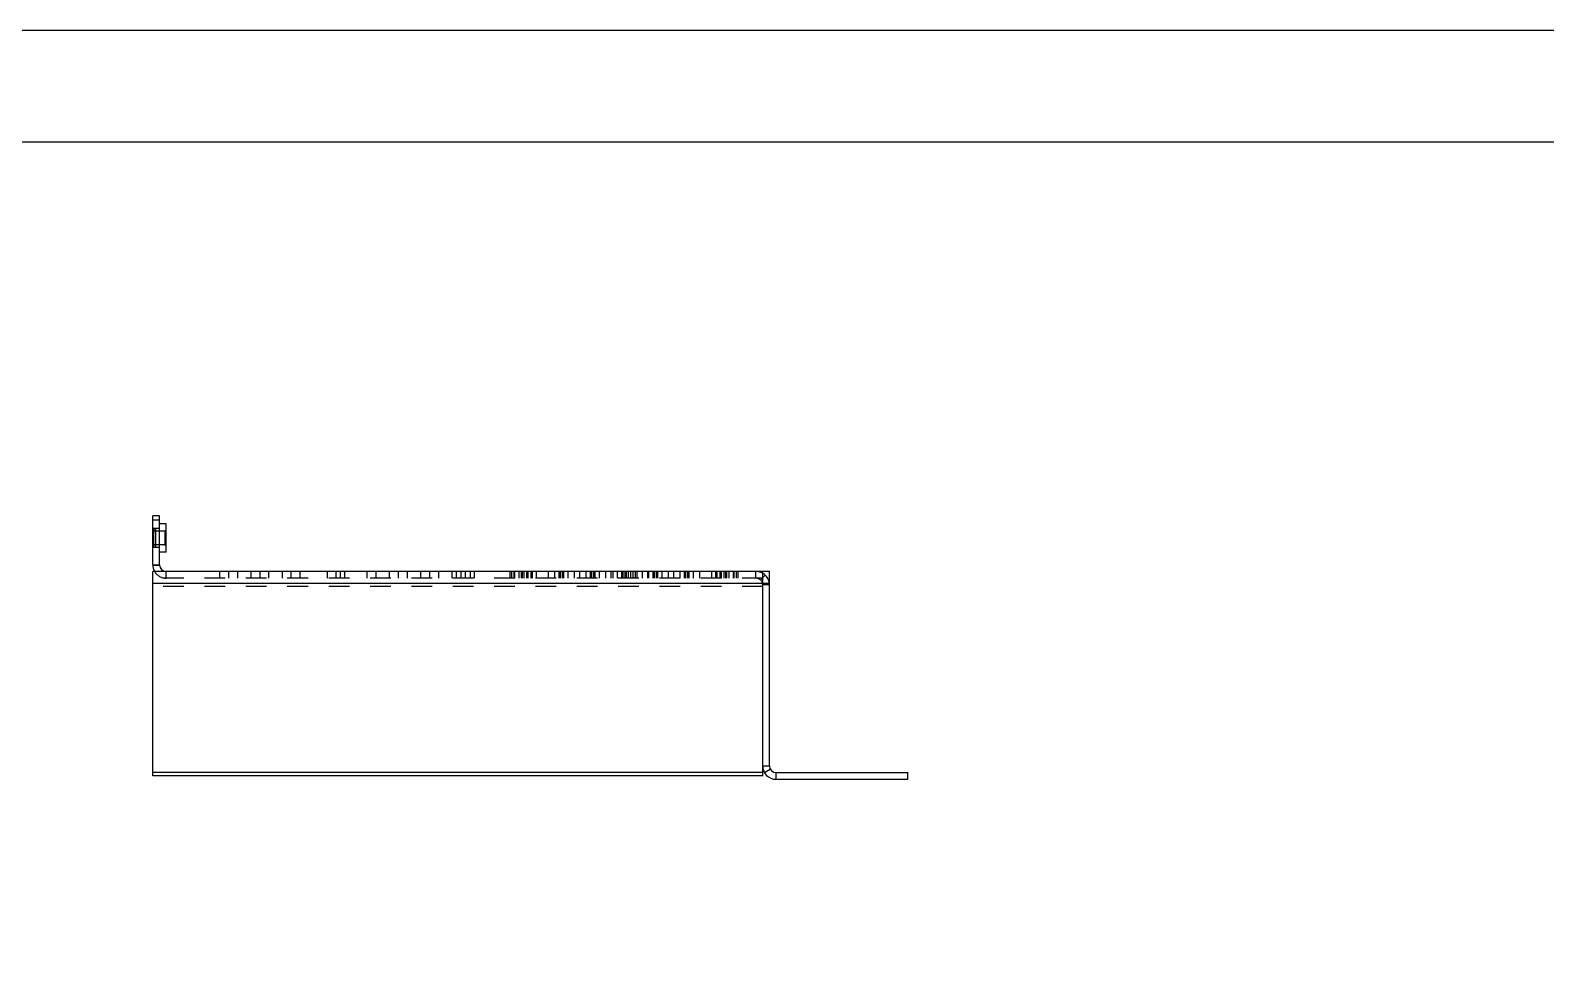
# Model space of a CAD drawing. Header units: millimetres. Extents: x -177 to 18421, y -5017 to 3255.
# Drawn here: x 9620.8 to 9960, y 1745 to 1953 of the extents above; entities that cross this region are included whole.
import ezdxf

# ---------------------------------------------------------------- set-up
doc = ezdxf.new("R2010")
doc.units = ezdxf.units.MM
doc.header["$LTSCALE"] = 46.255
doc.linetypes.add('HIDDEN', pattern=[0.2, 0.1, -0.1])
doc.layers.get('0').update_dxf_attribs({"linetype": 'CONTINUOUS'})
doc.layers.add('02___PRT_ALL_AXES', color=7, linetype='CONTINUOUS')
doc.layers.add('DEFAULT_2', color=8, linetype='HIDDEN')

msp = doc.modelspace()

# ---------------------------------------------------------------- linework, layer by layer
at = {"color": 7, "linetype": 'Continuous'}
for p, q in [((9342.826, 1952.998), (10531.826, 1952.998)), ((9649.756, 1844.363), (9648.256, 1844.363)), ((9649.756, 1843.363), (9648.256, 1843.363)), ((9649.756, 1833.363), (9649.756, 1844.363)), ((9648.256, 1833.363), (9649.756, 1833.363)), ((9786.256, 1831.863), (9648.256, 1831.863)), ((9648.256, 1786.113), (9648.256, 1831.863)), ((9648.261, 1833.191), (9649.758, 1833.277)), ((9786.256, 1788.363), (9786.256, 1831.863)), ((9648.256, 1829.263), (9786.256, 1829.263)), ((9784.756, 1788.363), (9786.256, 1788.363)), ((9784.756, 1786.113), (9784.756, 1788.363)), ((9785.157, 1786.863), (9786.457, 1787.613)), ((9784.756, 1786.863), (9648.256, 1786.863)), ((9787.756, 1786.863), (9817.256, 1786.863)), ((9787.756, 1785.363), (9787.756, 1786.863)), ((9817.256, 1785.363), (9817.256, 1786.863))]:
    msp.add_line(p, q, dxfattribs=at)
at = {"color": 3, "linetype": 'Continuous'}
for p, q in [((9648.256, 1833.363), (9648.256, 1844.363)), ((9784.756, 1788.363), (9784.756, 1831.863)), ((9784.756, 1786.113), (9648.256, 1786.113)), ((9787.756, 1785.363), (9817.256, 1785.363))]:
    msp.add_line(p, q, dxfattribs=at)
at = {"color": 7, "linetype": 'Continuous'}
msp.add_lwpolyline([(9367.826, 1136.998), (10506.826, 1136.998), (10506.826, 1927.998), (9367.826, 1927.998)], close=True, dxfattribs=at)
at = {"color": 3, "linetype": 'Continuous'}
for centre, end in [((9651.256, 1833.363), 210.24542), ((9787.756, 1788.363), 270)]:
    msp.add_arc(centre, 3, 180, end, dxfattribs=at)
at = {"color": 7, "linetype": 'Continuous'}
for centre in [(9651.256, 1833.363), (9787.756, 1788.363)]:
    msp.add_arc(centre, 1.5, 180, 270, dxfattribs=at)
at = {"layer": '02___PRT_ALL_AXES', "color": 7, "linetype": 'Continuous'}
for p, q in [((9651.256, 1842.538), (9649.756, 1842.538)), ((9651.256, 1836.188), (9651.256, 1842.538)), ((9651.256, 1836.188), (9649.756, 1836.188))]:
    msp.add_line(p, q, dxfattribs=at)
at = {"layer": '02___PRT_ALL_AXES', "color": 8, "linetype": 'HIDDEN'}
for p, q in [((9649.756, 1836.188), (9649.756, 1842.538)), ((9649.756, 1841.463), (9648.256, 1841.463)), ((9648.256, 1841.463), (9648.256, 1837.263)), ((9648.516, 1841.473), (9648.386, 1841.473)), ((9648.386, 1837.253), (9648.386, 1841.473)), ((9650.956, 1840.863), (9648.386, 1840.863)), ((9648.516, 1841.473), (9648.906, 1841.273)), ((9648.516, 1837.253), (9648.516, 1841.473)), ((9649.756, 1841.473), (9648.906, 1841.473)), ((9648.906, 1837.253), (9648.906, 1841.473)), ((9649.756, 1837.263), (9648.256, 1837.263)), ((9650.956, 1837.863), (9648.386, 1837.863)), ((9648.516, 1837.253), (9648.386, 1837.253)), ((9648.906, 1837.453), (9648.516, 1837.253)), ((9649.756, 1837.253), (9648.906, 1837.253))]:
    msp.add_line(p, q, dxfattribs=at)
at = {"layer": 'DEFAULT_2', "color": 8, "linetype": 'HIDDEN'}
for p, q in [((9650.956, 1840.863), (9648.386, 1840.863)), ((9650.956, 1840.863), (9651.256, 1841.163)), ((9650.956, 1840.863), (9650.956, 1837.863)), ((9651.256, 1838.696), (9651.206, 1838.696)), ((9651.206, 1838.696), (9651.206, 1836.201)), ((9651.256, 1838.682), (9651.206, 1838.682)), ((9651.256, 1838.676), (9651.206, 1838.676)), ((9651.256, 1838.66), (9651.206, 1838.66)), ((9651.256, 1838.651), (9651.206, 1838.651)), ((9651.256, 1838.617), (9651.206, 1838.617)), ((9651.256, 1838.607), (9651.206, 1838.607)), ((9651.256, 1838.607), (9651.206, 1838.607)), ((9651.256, 1838.591), (9651.206, 1838.591)), ((9651.256, 1838.589), (9651.206, 1838.589)), ((9651.256, 1838.588), (9651.206, 1838.588)), ((9651.256, 1838.57), (9651.206, 1838.57)), ((9651.256, 1838.543), (9651.206, 1838.543)), ((9651.256, 1838.538), (9651.206, 1838.538)), ((9651.256, 1838.536), (9651.206, 1838.536)), ((9651.256, 1838.492), (9651.206, 1838.492)), ((9651.256, 1838.454), (9651.206, 1838.454)), ((9651.256, 1838.431), (9651.206, 1838.431)), ((9651.256, 1838.426), (9651.206, 1838.426)), ((9651.256, 1838.394), (9651.206, 1838.394)), ((9651.256, 1838.391), (9651.206, 1838.391)), ((9651.256, 1838.375), (9651.206, 1838.375)), ((9651.256, 1838.328), (9651.206, 1838.328)), ((9651.256, 1838.313), (9651.206, 1838.313)), ((9651.256, 1838.27), (9651.206, 1838.27)), ((9651.256, 1836.211), (9651.256, 1841.163)), ((9650.956, 1837.863), (9648.386, 1837.863)), ((9650.956, 1837.863), (9651.256, 1837.563)), ((9651.256, 1838.106), (9651.206, 1838.106)), ((9651.256, 1838.013), (9651.206, 1838.013)), ((9651.256, 1837.981), (9651.206, 1837.981)), ((9651.256, 1837.977), (9651.206, 1837.977)), ((9651.256, 1837.929), (9651.206, 1837.929)), ((9651.256, 1837.925), (9651.206, 1837.925)), ((9651.256, 1837.922), (9651.206, 1837.922)), ((9651.256, 1837.907), (9651.206, 1837.907)), ((9651.256, 1837.873), (9651.206, 1837.873)), ((9651.256, 1837.857), (9651.206, 1837.857)), ((9651.256, 1837.855), (9651.206, 1837.855)), ((9651.256, 1837.84), (9651.206, 1837.84)), ((9651.256, 1837.838), (9651.206, 1837.838)), ((9651.256, 1837.833), (9651.206, 1837.833)), ((9651.256, 1837.828), (9651.206, 1837.828)), ((9651.256, 1837.812), (9651.206, 1837.812)), ((9651.256, 1837.809), (9651.206, 1837.809)), ((9651.256, 1837.782), (9651.206, 1837.782)), ((9651.256, 1837.777), (9651.206, 1837.777)), ((9651.256, 1837.776), (9651.206, 1837.776)), ((9651.256, 1837.773), (9651.206, 1837.773)), ((9651.256, 1837.76), (9651.206, 1837.76)), ((9651.256, 1837.713), (9651.206, 1837.713)), ((9651.256, 1837.712), (9651.206, 1837.712)), ((9651.256, 1837.706), (9651.206, 1837.706)), ((9651.256, 1837.698), (9651.206, 1837.698)), ((9651.256, 1837.658), (9651.206, 1837.658)), ((9651.256, 1837.656), (9651.206, 1837.656)), ((9651.256, 1837.634), (9651.206, 1837.634)), ((9651.256, 1837.629), (9651.206, 1837.629)), ((9651.256, 1837.618), (9651.206, 1837.618)), ((9651.256, 1837.617), (9651.206, 1837.617)), ((9651.256, 1837.608), (9651.206, 1837.608)), ((9651.256, 1837.594), (9651.206, 1837.594)), ((9651.256, 1837.575), (9651.206, 1837.575)), ((9651.256, 1837.573), (9651.206, 1837.573)), ((9651.256, 1837.558), (9651.206, 1837.558)), ((9651.256, 1837.556), (9651.206, 1837.556)), ((9651.256, 1837.553), (9651.206, 1837.553)), ((9651.256, 1837.549), (9651.206, 1837.549)), ((9651.256, 1837.538), (9651.206, 1837.538)), ((9651.256, 1837.516), (9651.206, 1837.516)), ((9651.256, 1837.513), (9651.206, 1837.513)), ((9651.256, 1837.499), (9651.206, 1837.499)), ((9651.256, 1837.48), (9651.206, 1837.48)), ((9651.256, 1837.454), (9651.206, 1837.454)), ((9651.256, 1837.446), (9651.206, 1837.446)), ((9651.256, 1837.416), (9651.206, 1837.416)), ((9651.256, 1837.407), (9651.206, 1837.407)), ((9651.256, 1837.386), (9651.206, 1837.386)), ((9651.256, 1837.384), (9651.206, 1837.384)), ((9651.256, 1837.368), (9651.206, 1837.368)), ((9651.256, 1837.336), (9651.206, 1837.336)), ((9651.256, 1837.329), (9651.206, 1837.329)), ((9651.256, 1837.328), (9651.206, 1837.328)), ((9651.256, 1837.276), (9651.206, 1837.276)), ((9651.256, 1837.262), (9651.206, 1837.262)), ((9651.256, 1837.221), (9651.206, 1837.221)), ((9651.256, 1837.219), (9651.206, 1837.219)), ((9651.256, 1837.212), (9651.206, 1837.212)), ((9651.256, 1837.204), (9651.206, 1837.204)), ((9651.256, 1837.198), (9651.206, 1837.198)), ((9651.256, 1837.197), (9651.206, 1837.197)), ((9651.256, 1837.191), (9651.206, 1837.191)), ((9651.256, 1837.19), (9651.206, 1837.19)), ((9651.256, 1837.187), (9651.206, 1837.187)), ((9651.256, 1837.183), (9651.206, 1837.183)), ((9651.256, 1837.173), (9651.206, 1837.173)), ((9651.256, 1837.171), (9651.206, 1837.171)), ((9651.256, 1837.138), (9651.206, 1837.138)), ((9651.256, 1837.131), (9651.206, 1837.131)), ((9651.256, 1837.123), (9651.206, 1837.123)), ((9651.256, 1837.117), (9651.206, 1837.117)), ((9651.256, 1837.113), (9651.206, 1837.113)), ((9651.256, 1837.11), (9651.206, 1837.11)), ((9651.256, 1837.078), (9651.206, 1837.078)), ((9651.256, 1837.071), (9651.206, 1837.071)), ((9651.256, 1837.061), (9651.206, 1837.061)), ((9651.256, 1837.051), (9651.206, 1837.051)), ((9651.256, 1837.045), (9651.206, 1837.045)), ((9651.256, 1837.033), (9651.206, 1837.033)), ((9651.256, 1837.022), (9651.206, 1837.022)), ((9651.256, 1836.999), (9651.206, 1836.999)), ((9651.256, 1836.989), (9651.206, 1836.989)), ((9651.256, 1836.981), (9651.206, 1836.981)), ((9651.256, 1836.947), (9651.206, 1836.947)), ((9651.256, 1836.934), (9651.206, 1836.934)), ((9651.256, 1836.892), (9651.206, 1836.892)), ((9651.256, 1836.863), (9651.206, 1836.863)), ((9651.256, 1836.83), (9651.206, 1836.83)), ((9651.256, 1836.811), (9651.206, 1836.811)), ((9651.256, 1836.792), (9651.206, 1836.792)), ((9651.256, 1836.782), (9651.206, 1836.782)), ((9651.256, 1836.78), (9651.206, 1836.78)), ((9651.256, 1836.775), (9651.206, 1836.775)), ((9651.256, 1836.774), (9651.206, 1836.774)), ((9651.256, 1836.768), (9651.206, 1836.768)), ((9651.256, 1836.753), (9651.206, 1836.753)), ((9651.256, 1836.732), (9651.206, 1836.732)), ((9651.256, 1836.731), (9651.206, 1836.731)), ((9651.256, 1836.711), (9651.206, 1836.711)), ((9651.256, 1836.705), (9651.206, 1836.705)), ((9651.256, 1836.7), (9651.206, 1836.7)), ((9651.256, 1836.663), (9651.206, 1836.663)), ((9651.256, 1836.655), (9651.206, 1836.655)), ((9651.256, 1836.652), (9651.206, 1836.652)), ((9651.256, 1836.651), (9651.206, 1836.651)), ((9651.256, 1836.647), (9651.206, 1836.647)), ((9651.256, 1836.639), (9651.206, 1836.639)), ((9651.256, 1836.638), (9651.206, 1836.638)), ((9651.256, 1836.601), (9651.206, 1836.601)), ((9651.256, 1836.588), (9651.206, 1836.588)), ((9651.256, 1836.569), (9651.206, 1836.569)), ((9651.256, 1836.54), (9651.206, 1836.54)), ((9651.256, 1836.507), (9651.206, 1836.507)), ((9651.256, 1836.477), (9651.206, 1836.477)), ((9651.256, 1836.475), (9651.206, 1836.475)), ((9651.256, 1836.465), (9651.206, 1836.465)), ((9651.256, 1836.464), (9651.206, 1836.464)), ((9651.256, 1836.457), (9651.206, 1836.457)), ((9651.256, 1836.411), (9651.206, 1836.411)), ((9651.256, 1836.403), (9651.206, 1836.403)), ((9651.256, 1836.376), (9651.206, 1836.376)), ((9651.256, 1836.374), (9651.206, 1836.374)), ((9651.256, 1836.364), (9651.206, 1836.364)), ((9651.256, 1836.343), (9651.206, 1836.343)), ((9651.256, 1836.338), (9651.206, 1836.338)), ((9651.256, 1836.327), (9651.206, 1836.327)), ((9651.256, 1836.286), (9651.206, 1836.286)), ((9651.256, 1836.272), (9651.206, 1836.272)), ((9651.256, 1836.239), (9651.206, 1836.239)), ((9651.256, 1836.215), (9651.206, 1836.215)), ((9651.256, 1836.211), (9651.206, 1836.211)), ((9651.256, 1836.201), (9651.206, 1836.201)), ((9651.256, 1830.363), (9651.256, 1831.863)), ((9663.256, 1830.363), (9663.256, 1831.863)), ((9665.256, 1830.363), (9665.256, 1831.863)), ((9667.256, 1830.363), (9667.256, 1831.863)), ((9670.256, 1830.363), (9670.256, 1831.863)), ((9672.256, 1830.363), (9672.256, 1831.863)), ((9674.256, 1830.363), (9674.256, 1831.863)), ((9677.256, 1830.363), (9677.256, 1831.863)), ((9679.256, 1830.363), (9679.256, 1831.863)), ((9681.256, 1830.363), (9681.256, 1831.863)), ((9687.256, 1831.863), (9687.256, 1830.363)), ((9689.256, 1831.863), (9689.256, 1830.363)), ((9690.256, 1830.363), (9690.256, 1831.863)), ((9691.256, 1830.363), (9691.256, 1831.863)), ((9696.256, 1830.363), (9696.256, 1831.863)), ((9698.256, 1830.363), (9698.256, 1831.863)), ((9701.256, 1830.363), (9701.256, 1831.863)), ((9703.256, 1830.363), (9703.256, 1831.863)), ((9705.256, 1830.363), (9705.256, 1831.863)), ((9708.256, 1830.363), (9708.256, 1831.863)), ((9710.256, 1830.363), (9710.256, 1831.863)), ((9712.256, 1830.363), (9712.256, 1831.863)), ((9715.256, 1830.363), (9715.256, 1831.863)), ((9716.256, 1830.363), (9716.256, 1831.863)), ((9717.256, 1830.363), (9717.256, 1831.863)), ((9718.256, 1830.363), (9718.256, 1831.863)), ((9719.256, 1831.863), (9719.256, 1830.363)), ((9720.256, 1830.363), (9720.256, 1831.863)), ((9728.256, 1830.363), (9728.256, 1831.863)), ((9728.584, 1830.363), (9728.584, 1831.863)), ((9729.17, 1830.363), (9729.17, 1831.863)), ((9729.256, 1830.363), (9729.256, 1831.863)), ((9730.256, 1830.363), (9730.256, 1831.863)), ((9730.27, 1830.363), (9730.27, 1831.863)), ((9730.756, 1830.363), (9730.756, 1831.863)), ((9730.977, 1830.363), (9730.977, 1831.863)), ((9731.341, 1830.363), (9731.341, 1831.863)), ((9731.998, 1830.363), (9731.998, 1831.863)), ((9732.27, 1830.363), (9732.27, 1831.863)), ((9732.977, 1830.363), (9732.977, 1831.863)), ((9733.27, 1830.363), (9733.27, 1831.863)), ((9734.17, 1830.363), (9734.17, 1831.863)), ((9736.856, 1830.363), (9736.856, 1831.863)), ((9738.27, 1830.363), (9738.27, 1831.863)), ((9739.241, 1830.363), (9739.241, 1831.863)), ((9739.27, 1830.363), (9739.27, 1831.863)), ((9739.534, 1830.363), (9739.534, 1831.863)), ((9739.977, 1830.363), (9739.977, 1831.863)), ((9740.241, 1830.363), (9740.241, 1831.863)), ((9740.27, 1830.363), (9740.27, 1831.863)), ((9741.241, 1830.363), (9741.241, 1831.863)), ((9742.655, 1830.363), (9742.655, 1831.863)), ((9743.856, 1830.363), (9743.856, 1831.863)), ((9745.27, 1830.363), (9745.27, 1831.863)), ((9746.241, 1830.363), (9746.241, 1831.863)), ((9746.27, 1830.363), (9746.27, 1831.863)), ((9746.534, 1830.363), (9746.534, 1831.863)), ((9746.977, 1830.363), (9746.977, 1831.863)), ((9747.241, 1830.363), (9747.241, 1831.863)), ((9747.27, 1830.363), (9747.27, 1831.863)), ((9748.241, 1830.363), (9748.241, 1831.863)), ((9749.655, 1830.363), (9749.655, 1831.863)), ((9750.856, 1830.363), (9750.856, 1831.863)), ((9751.256, 1830.363), (9751.256, 1831.863)), ((9752.27, 1830.363), (9752.27, 1831.863)), ((9753.241, 1830.363), (9753.241, 1831.863)), ((9753.27, 1830.363), (9753.27, 1831.863)), ((9753.534, 1830.363), (9753.534, 1831.863)), ((9753.977, 1830.363), (9753.977, 1831.863)), ((9754.084, 1830.363), (9754.084, 1831.863)), ((9754.241, 1830.363), (9754.241, 1831.863)), ((9754.27, 1830.363), (9754.27, 1831.863)), ((9754.67, 1831.863), (9754.67, 1830.363)), ((9755.241, 1830.363), (9755.241, 1831.863)), ((9755.67, 1831.863), (9755.67, 1830.363)), ((9756.256, 1830.363), (9756.256, 1831.863)), ((9756.655, 1830.363), (9756.655, 1831.863)), ((9757.856, 1830.363), (9757.856, 1831.863)), ((9759.084, 1830.363), (9759.084, 1831.863)), ((9759.27, 1830.363), (9759.27, 1831.863)), ((9760.241, 1830.363), (9760.241, 1831.863)), ((9760.27, 1830.363), (9760.27, 1831.863)), ((9760.534, 1830.363), (9760.534, 1831.863)), ((9760.977, 1830.363), (9760.977, 1831.863)), ((9761.241, 1830.363), (9761.241, 1831.863)), ((9761.27, 1830.363), (9761.27, 1831.863)), ((9762.241, 1830.363), (9762.241, 1831.863)), ((9763.655, 1830.363), (9763.655, 1831.863)), ((9764.856, 1830.363), (9764.856, 1831.863)), ((9766.27, 1830.363), (9766.27, 1831.863)), ((9767.241, 1830.363), (9767.241, 1831.863)), ((9767.27, 1830.363), (9767.27, 1831.863)), ((9767.534, 1830.363), (9767.534, 1831.863)), ((9767.977, 1830.363), (9767.977, 1831.863)), ((9768.241, 1830.363), (9768.241, 1831.863)), ((9768.27, 1830.363), (9768.27, 1831.863)), ((9769.241, 1830.363), (9769.241, 1831.863)), ((9770.655, 1830.363), (9770.655, 1831.863)), ((9773.341, 1830.363), (9773.341, 1831.863)), ((9774.241, 1830.363), (9774.241, 1831.863)), ((9774.534, 1830.363), (9774.534, 1831.863)), ((9775.241, 1830.363), (9775.241, 1831.863)), ((9775.513, 1830.363), (9775.513, 1831.863)), ((9776.17, 1830.363), (9776.17, 1831.863)), ((9776.534, 1830.363), (9776.534, 1831.863)), ((9776.756, 1830.363), (9776.756, 1831.863)), ((9777.241, 1830.363), (9777.241, 1831.863)), ((9777.256, 1830.363), (9777.256, 1831.863)), ((9778.256, 1830.363), (9778.256, 1831.863)), ((9778.341, 1830.363), (9778.341, 1831.863)), ((9778.927, 1830.363), (9778.927, 1831.863)), ((9779.256, 1830.363), (9779.256, 1831.863)), ((9783.256, 1830.363), (9783.256, 1831.863)), ((9784.756, 1830.363), (9648.256, 1830.363)), ((9784.756, 1828.513), (9648.256, 1828.513)), ((9785.318, 1831.042), (9784.287, 1829.953)), ((9786.256, 1828.863), (9784.756, 1828.863))]:
    msp.add_line(p, q, dxfattribs=at)
for centre, radius, start, end in [((9651.256, 1833.363), 3, 210.24542, 270), ((9783.256, 1828.863), 3, 0, 90), ((9783.256, 1828.863), 1.5, 0, 90)]:
    msp.add_arc(centre, radius, start, end, dxfattribs=at)

doc.saveas('drawing.dxf')
